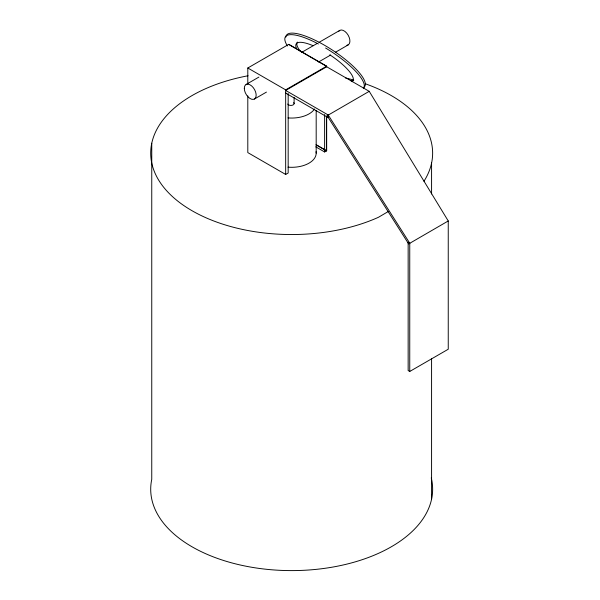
<?xml version="1.0" encoding="UTF-8"?>
<svg xmlns="http://www.w3.org/2000/svg" width="600" height="600" viewBox="0 0 600 600"><rect width="100%" height="100%" fill="white"/><g stroke="black" fill="none" stroke-linecap="round" stroke-linejoin="round"><path stroke-width="0.9" d="M369.218 91.328L327.127 115.733L408.668 243.923L448.245 220.965L369.218 91.328L326.67 66.758L285.668 90.435L328.215 114.998L409.748 243.195L409.748 371.46L408.15 370.538L408.15 242.272L409.748 243.195M388.425 211.433L378.472 217.275A140.962 81.383 0 0 1 167.227 191.385A140.962 81.383 0 0 1 248.055 75.765M247.8 83.805L247.8 68.002L288.81 44.325L326.67 66.188L326.67 66.758M246.038 84.51L258.87 77.1M301.358 52.568L317.37 43.328M318.975 42.398L339.795 30.383M254.423 99.038L266.452 92.093M318.555 62.01L330.562 55.08M335.37 52.305L348.18 44.902M247.8 68.002L285.668 89.865L326.67 66.188M247.8 95.887L247.8 152.595L285.668 174.45L288.173 173.002L288.173 93.495M315.78 146.858L324.623 151.965L326.67 150.78L326.67 116.167M409.748 371.46L448.245 349.23L448.245 220.965M288.645 44.422L326.505 66.285L326.505 66.855M285.668 93.067L328.215 117.63L328.215 114.998M316.222 144.743L326.67 150.78M316.058 144.84L326.505 150.877L326.505 116.265M431.58 163.058L431.58 193.95M431.58 358.71L431.58 499.125M324.623 114.547L324.623 151.965M316.185 110.407L316.185 153.157M294.105 97.297L294.105 103.56M285.668 89.865L285.668 174.45M151.755 143.25L151.755 479.317A140.962 81.383 0 0 0 292.928 570.6A140.962 81.383 0 0 0 431.257 477.877M316.05 151.68A24.517 14.152 0 0 1 288.015 167.153M314.558 108.975A24.517 14.152 0 0 1 288.015 117.9M365.498 83.828A140.962 81.383 0 0 1 423.96 181.26M345.39 77.91A140.962 81.383 0 0 1 353.775 80.093M293.67 102.63A3.225 1.86 0 0 1 292.11 105.285A3.225 1.86 0 0 1 287.76 104.047M287.445 45.96A46.77 12.735 33.2 0 1 318.413 43.98M325.597 48.03A46.77 12.735 33.2 0 1 363.315 88.492M296.565 48.48A33.87 9.225 33.2 0 1 313.08 45.697M329.805 54.81A33.87 9.225 33.2 0 1 352.147 81.698M285.847 37.095A46.77 12.735 33.2 0 1 331.8 49.695A46.77 12.735 33.2 0 1 363.683 87.495M353.168 80.137A33.87 9.225 33.2 0 1 351.038 80.865M300.278 51.15A33.87 9.225 33.2 0 1 297.375 42.098M338.85 31.253A8.385 4.845 60 0 1 348.18 35.22A8.385 4.845 60 0 1 346.95 45.285M244.305 88.35A8.385 4.845 60 0 0 253.2 99.413A8.385 4.845 60 0 0 253.2 87.555A8.385 4.845 60 0 0 244.305 88.35"/></g></svg>
